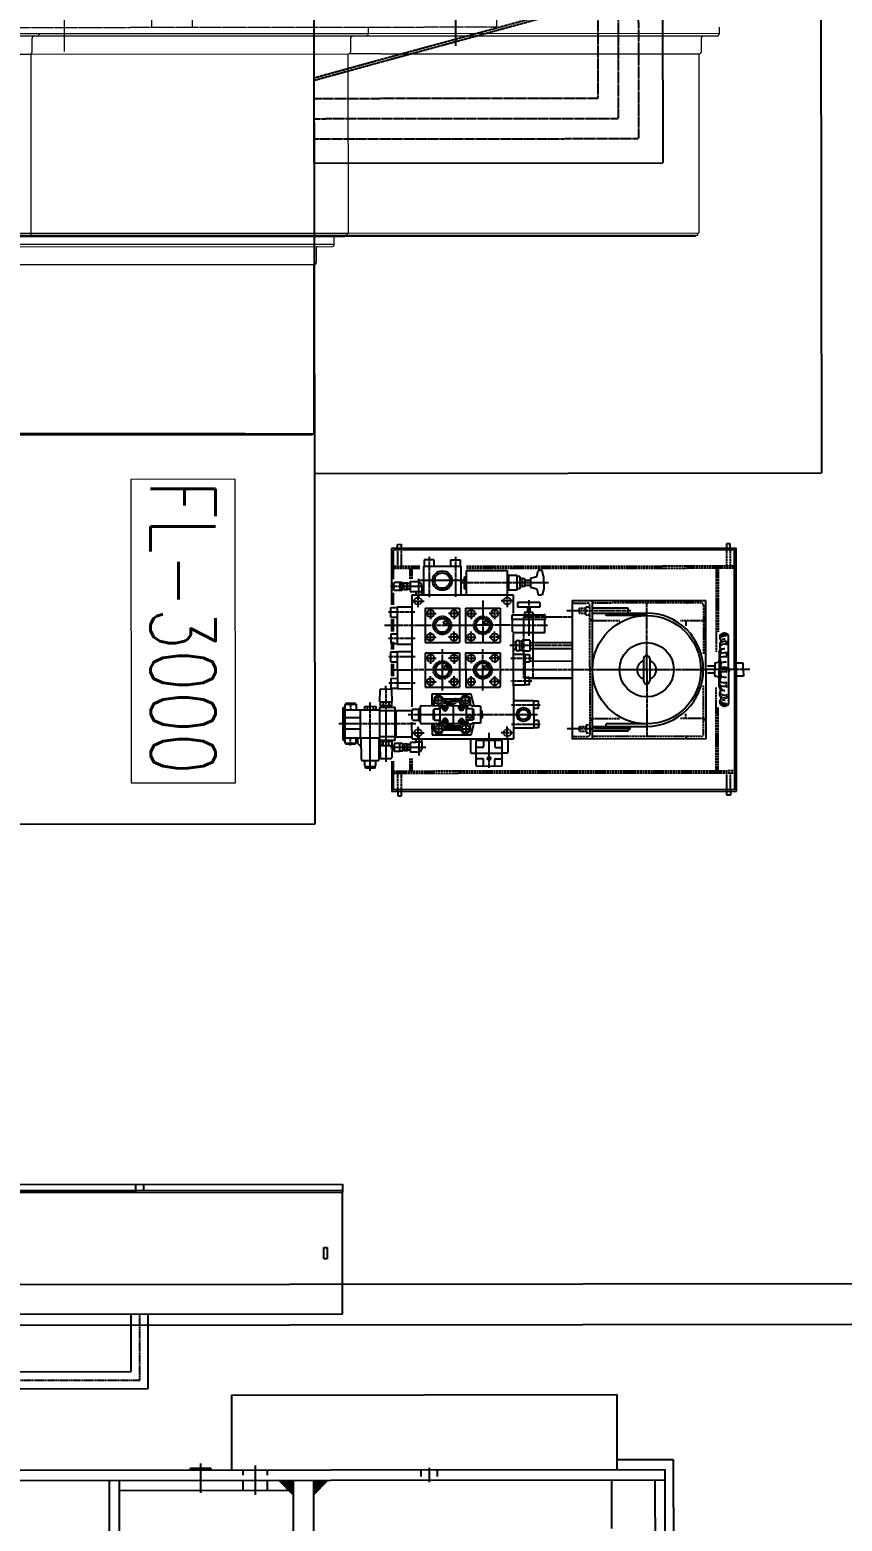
# Model space of a CAD drawing. Header units: feet. Extents: x -99009 to 3252343, y -11094690 to 9035152.
# Drawn here: x 2520961 to 2522964, y -1983179 to -1979500 of the extents above; entities that cross this region are included whole.
import ezdxf

# ---------------------------------------------------------------- set-up
doc = ezdxf.new("R2010")
doc.units = ezdxf.units.FT
for name, pattern in [('CENTER', [2, 1.25, -0.25, 0.25, -0.25]), ('EXLTYPE1', [2.2, 1.2, -1]), ('EXLTYPE3', [13.2, 10, -1, 1.2, -1]), ('HIDDEN', [0.375, 0.25, -0.125]), ('PHANTOM', [2.5, 1.25, -0.25, 0.25, -0.25, 0.25, -0.25])]:
    doc.linetypes.add(name, pattern=pattern)
for name, color, linetype in [('1', 1, 'Continuous'), ('K-LINE', 7, 'Continuous'), ('LAYER7', 7, 'Continuous'), ('WORKLAYER', 7, 'Continuous'), ('栗本図面枠', 7, 'Continuous'), ('ＡＣＣバルブユニット組立図', 7, 'Continuous')]:
    doc.layers.add(name, color=color, linetype=linetype)
doc.layers.add('中心線(黄)', color=2, linetype='CENTER', lineweight=15)
doc.layers.add('想像線(赤)', color=1, linetype='PHANTOM', lineweight=13)
doc.styles.add('K-DIM-4', font='simplex.shx', dxfattribs={"width": 0.75, "bigfont": 'extfont.shx'})

# ---------------------------------------------------------------- blocks, each defined once
blk = doc.blocks.new('A$C1CCE227E')
at = {"layer": 'K-LINE', "color": 1, "linetype": 'PHANTOM', "lineweight": 13}
for p, q in [((-873.5, 1766.6), (-873.5, 1466.4)), ((876.5, 1733.6), (876.5, 1487.6)), ((-648.5, 1700), (-1098.5, 1700)), ((-1098.5, 1700), (-1098.5, 850)), ((-1048.5, 1700), (-1048.5, 850)), ((-953.5, 1700), (-953.5, 1600)), ((-793.5, 1700), (-793.5, 1600)), ((-698.5, 1700), (-698.5, 850)), ((-648.5, 1700), (-648.5, -1300)), ((651.5, 1700), (651.5, -1300)), ((651.5, 1700), (1101.5, 1700)), ((701.5, 1700), (701.5, 850)), ((796.5, 1700), (796.5, 1600)), ((956.5, 1700), (956.5, 1600)), ((1051.5, 1700), (1051.5, 850)), ((1101.5, 1700), (1101.5, 375)), ((-991.9, 1600), (-752.2, 1600)), ((767, 1600), (990.1, 1600)), ((-1098.5, 950), (-1048.5, 950)), ((651.5, 950), (701.5, 950)), ((1051.5, 950), (1101.5, 950)), ((-648.5, 850), (-1098.5, 850)), ((-648.5, 850), (-1098.5, 850)), ((-1098.5, 850), (-1098.5, -1300)), ((-648.5, 850), (-648.5, -1300)), ((651.5, 850), (1101.5, 850)), ((651.5, 850), (1101.5, 850)), ((651.5, 850), (651.5, -1300)), ((1101.5, 850), (1101.5, -1300)), ((-883.5, 817.9), (-883.5, 461.1)), ((886.5, 817.4), (886.5, 466.4)), ((-711.5, 635), (-1064.6, 635)), ((703.5, 635), (1070.2, 635)), ((551.5, 570), (-548.5, 570)), ((-648.5, 400), (-1098.5, 400)), ((1101.5, 400), (651.5, 400)), ((-648.5, -400), (-1098.5, -400)), ((1101.5, -400), (651.5, -400)), ((886.5, -809.6), (886.5, -431.9)), ((-883.5, -815), (-883.5, -442.1)), ((551.8, -570), (-548.5, -570)), ((-711.5, -635), (-1064.6, -635)), ((703.5, -635), (1073.4, -635)), ((-648.5, -850), (-1098.5, -850)), ((-648.5, -850), (-1098.5, -850)), ((-1048.5, -850), (-1048.5, -1300)), ((-698.5, -850), (-698.5, -1300)), ((651.5, -850), (1101.5, -850)), ((701.5, -850), (701.5, -1300)), ((1051.5, -850), (1051.5, -1300)), ((-698.5, -950), (-648.5, -950)), ((651.5, -950), (701.5, -950)), ((1051.5, -950), (1101.5, -950)), ((-873.5, -1088.6), (-873.5, -1346.6)), ((876.5, -1095.6), (876.5, -1359.5)), ((-752.2, -1200), (-991.9, -1200)), ((-953.5, -1200), (-953.5, -1300)), ((-793.5, -1200), (-793.5, -1300)), ((767, -1200), (990.1, -1200)), ((796.5, -1200), (796.5, -1300)), ((956.5, -1200), (956.5, -1300)), ((651.5, -1300), (1101.5, -1300))]:
    blk.add_line(p, q, dxfattribs=at)
at = {"layer": 'K-LINE', "color": 2, "linetype": 'CENTER', "lineweight": 15}
blk.add_line((-1293.5, 0), (1293.5, 0), dxfattribs=at)
at = {"layer": 'K-LINE', "color": 1, "linetype": 'PHANTOM', "lineweight": 13}
for centre, radius in [((-873.5, 1600), 35), ((876.5, 1600), 35), ((-883.5, 635), 140), ((886.5, 635), 140), ((-883.5, -635), 140), ((886.5, -635), 140), ((-873.5, -1200), 35), ((876.5, -1200), 35)]:
    blk.add_circle(centre, radius, dxfattribs=at)
for centre, radius, start, end in [((-873.5, 1600), 80, 180, 0), ((876.5, 1600), 80, 180, 0), ((-548.5, 670), 100, 180, 221.4095), ((551.5, 670), 100, 318.5913, 0), ((-548.5, 670), 100, 221.4095, 270), ((551.5, 670), 100, 270, 318.5913), ((-548.5, -670), 100, 90, 132.9739), ((551.5, -670), 100, 47.0257, 90), ((-548.5, -670), 100, 132.9739, 180), ((551.5, -670), 100, 0, 47.0257), ((-873.5, -1200), 80, 0, 180), ((876.5, -1200), 80, 0, 180)]:
    blk.add_arc(centre, radius, start, end, dxfattribs=at)
at = {"layer": 'WORKLAYER', "color": 1, "linetype": 'Continuous', "lineweight": 13}
for p, q in [((-698.5, 950), (-648.5, 950)), ((651.5, -850), (1101.5, -850)), ((-1098.5, -950), (-1048.5, -950)), ((-1098.5, -1300), (-648.5, -1300))]:
    blk.add_line(p, q, dxfattribs=at)
at = {"layer": '中心線(黄)', "color": 2, "linetype": 'CENTER', "lineweight": 15}
blk.add_line((1.5, -1463.3), (1.5, 1774), dxfattribs=at)
at = {"layer": '想像線(赤)'}
for p, q in [((-498.5, 240), (-488.5, 250)), ((-498.5, 240), (-498.5, -240)), ((-488.5, 250), (491.5, 250)), ((501.5, 240), (491.5, 250)), ((501.5, -240), (501.5, 240)), ((-498.5, -240), (-488.5, -250)), ((-488.5, -250), (491.5, -250)), ((501.5, -240), (491.5, -250))]:
    blk.add_line(p, q, dxfattribs=at)
blk = doc.blocks.new('G$C079D2E91')
at = {"layer": 'K-LINE', "color": 2, "linetype": 'CENTER', "lineweight": 15}
blk.add_blockref('A$C1CCE227E', (-1.5, 0), dxfattribs=at)
blk = doc.blocks.new('G$C32F60F67')
at = {"layer": 'WORKLAYER', "color": 3, "linetype": 'Continuous'}
for p, q in [((315, 2110), (1435, 2110)), ((1435, 1250), (1435, 2110)), ((315, 1250), (1435, 1250))]:
    blk.add_line(p, q, dxfattribs=at)
at = {"layer": 'WORKLAYER', "color": 6, "linetype": 'PHANTOM', "ltscale": 0.5}
for p, q in [((1009.4, 2050), (1375, 2050)), ((1375, 1250), (1375, 2050)), ((425, 2000), (1325, 2000)), ((1325, 1250), (1325, 2000)), ((475, 1950), (1275, 1950)), ((1275, 1250), (1275, 1950)), ((425, 1250), (1325, 1250))]:
    blk.add_line(p, q, dxfattribs=at)
at = {"layer": 'WORKLAYER', "color": 2, "linetype": 'HIDDEN'}
for p, q in [((1079.6, 1806), (1231.2, 1250)), ((1075, 1800), (1225, 1250))]:
    blk.add_line(p, q, dxfattribs=at)
at = {"layer": 'WORKLAYER', "color": 2, "linetype": 'CENTER'}
blk.add_line((1145.4, 1600), (587.2, 1600), dxfattribs=at)
blk = doc.blocks.new('A$C1E7A2E47')
at = {"layer": 'ＡＣＣバルブユニット組立図', "color": 2, "linetype": 'Continuous'}
for p, q in [((1324.4, -6699.9), (1324.4, -6689.9)), ((1324.4, -6689.9), (1333.4, -6689.9)), ((1333.4, -6689.9), (1333.4, -6699.9)), ((2135.4, -6689.9), (2135.4, -6699.9)), ((2144.4, -6689.9), (2135.4, -6689.9)), ((2144.4, -6699.9), (2144.4, -6689.9)), ((1309.4, -6699.9), (1309.4, -7299.9)), ((2159.4, -6699.9), (1309.4, -6699.9)), ((1313.9, -6704.4), (1313.9, -7295.4)), ((1313.9, -6704.4), (2154.9, -6704.4)), ((2154.9, -6704.4), (2154.9, -6775.4)), ((2159.4, -6775.4), (2159.4, -6699.9)), ((1887.4, -6764.9), (1887.4, -6824.9)), ((1949.4, -6762.9), (1889.4, -6762.9)), ((1905.4, -6762.9), (1905.4, -6778.9)), ((1933.4, -6762.9), (1933.4, -6778.9)), ((1951.4, -6764.9), (1951.4, -6824.9)), ((2200.4, -6761.9), (2198.9, -6765.4)), ((2198.9, -6765.4), (2198.9, -6776.9)), ((2200.4, -6757.9), (2200.4, -6761.9)), ((2200.4, -6757.9), (2224.4, -6757.9)), ((2224.4, -6761.9), (2200.4, -6761.9)), ((2224.4, -6757.9), (2224.4, -6761.9)), ((2224.4, -6761.9), (2225.9, -6765.4)), ((2225.9, -6765.4), (2225.9, -6776.9)), ((1873.4, -6829.9), (1873.4, -6796.9)), ((1875.4, -6794.9), (1887.4, -6794.9)), ((1903.4, -6780.9), (1887.4, -6780.9)), ((1935.4, -6780.9), (1951.4, -6780.9)), ((1963.4, -6794.9), (1952.4, -6794.9)), ((1965.4, -6829.9), (1965.4, -6796.9)), ((2096.4, -6796.9), (2113.4, -6796.9)), ((2113.4, -6796.9), (2113.4, -6820.9)), ((2113.4, -6801.9), (2120.4, -6801.9)), ((2120.4, -6816.9), (2120.4, -6800.9)), ((2120.4, -6800.9), (2122.4, -6800.9)), ((2122.4, -6800.4), (2122.4, -6817.4)), ((2122.4, -6800.4), (2129.1, -6800.4)), ((2129.1, -6817.4), (2129.1, -6800.4)), ((2129.1, -6801.9), (2131.4, -6801.9)), ((2131.4, -6800.9), (2133.2, -6800.9)), ((2131.4, -6800.9), (2131.4, -6816.9)), ((2133.2, -6818.4), (2133.2, -6799.4)), ((2133.2, -6799.4), (2139.2, -6799.4)), ((2139.2, -6798.9), (2139.2, -6818.9)), ((2139.2, -6798.9), (2152.4, -6798.9)), ((2153.4, -6799.9), (2152.4, -6798.9)), ((2153.4, -6817.9), (2153.4, -6799.9)), ((2158.4, -6813.4), (2159.2, -6783.6)), ((2185.7, -6781.6), (2161.2, -6781.6)), ((2188.4, -6813.4), (2187.7, -6783.6)), ((2190.4, -6778.9), (2190.4, -6832.9)), ((2232.4, -6776.9), (2192.4, -6776.9)), ((2234.4, -6778.9), (2234.4, -6832.9)), ((1384.4, -6829.2), (1714.4, -6829.2)), ((1384.4, -6829.2), (1384.4, -7170.6)), ((1664.4, -6829.2), (1664.4, -7170.6)), ((1714.4, -7170.6), (1714.4, -6829.2)), ((2109.4, -6829.9), (1859.4, -6829.9)), ((1859.4, -7089), (1859.4, -6829.9)), ((1903.4, -6808.9), (1887.4, -6808.9)), ((1949.4, -6826.9), (1889.4, -6826.9)), ((1905.4, -6826.9), (1905.4, -6810.9)), ((1933.4, -6826.9), (1933.4, -6810.9)), ((1935.4, -6808.9), (1951.4, -6808.9)), ((1963.8, -6839.9), (1956.1, -6868.9)), ((2060.1, -6839.9), (1963.8, -6839.9)), ((2060.1, -6867.4), (2060.1, -6839.9)), ((2084.4, -6808.9), (2084.4, -6821.9)), ((2084.4, -6821.9), (2100.4, -6821.9)), ((2085.4, -6821.9), (2085.4, -6829.9)), ((2099.4, -6821.9), (2099.4, -6829.9)), ((2100.4, -6820.9), (2113.4, -6820.9)), ((2100.4, -6821.9), (2100.4, -6820.9)), ((2109.4, -6829.9), (2109.4, -6871.6)), ((2149.4, -6834.9), (2109.4, -6834.9)), ((2113.4, -6815.9), (2120.4, -6815.9)), ((2120.4, -6816.9), (2122.4, -6816.9)), ((2122.4, -6817.4), (2129.1, -6817.4)), ((2129.1, -6815.9), (2131.4, -6815.9)), ((2131.4, -6816.9), (2133.2, -6816.9)), ((2133.2, -6818.4), (2139.2, -6818.4)), ((2139.2, -6818.9), (2152.4, -6818.9)), ((2149.4, -6899.9), (2149.4, -6834.9)), ((2150.8, -6836.9), (2149.4, -6836.9)), ((2150.8, -6826.6), (2150.8, -6908.1)), ((2189.4, -6826.6), (2150.8, -6826.6)), ((2150.8, -6835.4), (2189.4, -6835.4)), ((2152.4, -6818.9), (2153.4, -6817.9)), ((2188.4, -6813.4), (2158.4, -6813.4)), ((2159.4, -6823.5), (2159.4, -6813.4)), ((2159.4, -6823.5), (2187.4, -6823.5)), ((2161.6, -6826.6), (2161.6, -6823.5)), ((2166.4, -6813.4), (2166.4, -6823.5)), ((2180.4, -6813.4), (2180.4, -6823.5)), ((2185.2, -6826.6), (2185.2, -6823.5)), ((2187.4, -6823.5), (2187.4, -6813.4)), ((2189.4, -6908.1), (2189.4, -6826.6)), ((2274.9, -6832.9), (2189.4, -6832.9)), ((2234.4, -6810.2), (2244.2, -6819.9)), ((2236.4, -6832.9), (2236.4, -6901.9)), ((2244.2, -6832.9), (2244.2, -6819.9)), ((2274.9, -6819.4), (2246.9, -6819.4)), ((2246.9, -6819.4), (2246.9, -6832.9)), ((2248.9, -6817.4), (2248.9, -6819.4)), ((2248.9, -6817.4), (2272.9, -6817.4)), ((2272.9, -6817.4), (2272.9, -6819.4)), ((2274.9, -6915.4), (2274.9, -6819.4)), ((2279.4, -6827.4), (2274.9, -6827.4)), ((2279.4, -6827.4), (2279.4, -6907.4)), ((1664.4, -6860.2), (1530.7, -6860.2)), ((1530.7, -6866.2), (1630.7, -6866.2)), ((1576.2, -6848.2), (1664.4, -6848.2)), ((1576.2, -6860.2), (1576.2, -6848.2)), ((1630.7, -6860.2), (1630.7, -6866.2)), ((1797.4, -6874.9), (1797.4, -6856.9)), ((1797.4, -6856.9), (1809.4, -6856.9)), ((1797.4, -6874.9), (1809.4, -6874.9)), ((1809.4, -6923.9), (1809.4, -6855.9)), ((1809.4, -6855.9), (1859.4, -6855.9)), ((1940.8, -6910.9), (1940.8, -6868.9)), ((1940.8, -6868.9), (1959.9, -6868.9)), ((1957.3, -6877.9), (1957.3, -6901.9)), ((1957.3, -6877.9), (1959.3, -6877.9)), ((1959.3, -6875.9), (1974.8, -6875.9)), ((1959.3, -6875.9), (1959.3, -6903.9)), ((1965.1, -6865.9), (1959.9, -6868.9)), ((1965.1, -6854.9), (1965.1, -6865.9)), ((1968.4, -6865.9), (1965.1, -6865.9)), ((1972.3, -6874.6), (1972.3, -6867.9)), ((2086.3, -6867.9), (1972.3, -6867.9)), ((1974.8, -6873.6), (1974.8, -6906.1)), ((1984.3, -6866.9), (2010.1, -6866.9)), ((2032.2, -6851.9), (1988.7, -6851.9)), ((1995, -6851.9), (1989.2, -6861.9)), ((2013.5, -6861.9), (1989.2, -6861.9)), ((2028.8, -6856.9), (1992.1, -6856.9)), ((1993.3, -6873.6), (1993.3, -6867.9)), ((2031.7, -6861.9), (2020.7, -6861.9)), ((2021.8, -6874.4), (2021.8, -6867.9)), ((2031.7, -6861.9), (2025.9, -6851.9)), ((2040.3, -6874.4), (2040.3, -6905.4)), ((2054.3, -6875.9), (2040.3, -6875.9)), ((2041.3, -6873.4), (2041.3, -6867.9)), ((2054.3, -6875.9), (2054.3, -6903.9)), ((2056.3, -6877.9), (2054.3, -6877.9)), ((2055.8, -6867.4), (2055.8, -6854.9)), ((2056.3, -6877.9), (2056.3, -6901.9)), ((2089.3, -6908.9), (2089.3, -6870.9)), ((2092.3, -6874.9), (2089.3, -6874.9)), ((2092.3, -6874.9), (2092.3, -6904.9)), ((2106.3, -6876.4), (2092.3, -6876.4)), ((2236.4, -6853.9), (2274.9, -6853.9)), ((1349.5, -6914.7), (1342.5, -6911)), ((1797.4, -6904.9), (1809.4, -6904.9)), ((1797.4, -6904.9), (1797.4, -6922.9)), ((1936.8, -6898.3), (1936.8, -6881.4)), ((1937.8, -6880.4), (1940.8, -6880.4)), ((1937.8, -6899.3), (1937.8, -6880.4)), ((1937.8, -6899.3), (1940.8, -6899.3)), ((1940.8, -6910.9), (1959.9, -6910.9)), ((1956.1, -6910.9), (1963.8, -6939.9)), ((1957.3, -6901.9), (1959.3, -6901.9)), ((1959.3, -6903.9), (1974.8, -6903.9)), ((1959.9, -6910.9), (1965.1, -6913.9)), ((1965.1, -6913.9), (1968.4, -6913.9)), ((1965.1, -6913.9), (1965.1, -6924.9)), ((1972.3, -6905.3), (1972.3, -6911.9)), ((2086.3, -6911.9), (1972.3, -6911.9)), ((1992.3, -6920.9), (1989.9, -6911.9)), ((1993.3, -6906.1), (1993.3, -6911.9)), ((2021.8, -6905.4), (2021.8, -6911.9)), ((2054.3, -6903.9), (2040.3, -6903.9)), ((2041.3, -6906.4), (2041.3, -6911.9)), ((2056.3, -6901.9), (2054.3, -6901.9)), ((2055.8, -6924.9), (2055.8, -6912.4)), ((2060.1, -6939.9), (2060.1, -6912.4)), ((2092.3, -6904.9), (2089.3, -6904.9)), ((2106.3, -6903.4), (2092.3, -6903.4)), ((2109.3, -6879.4), (2109.3, -6900.4)), ((2149.4, -6899.9), (2109.4, -6899.9)), ((2109.4, -7184.9), (2109.4, -6908.7)), ((2150.8, -6897.9), (2149.4, -6897.9)), ((2150.8, -6899.4), (2189.4, -6899.4)), ((2189.4, -6908.1), (2150.8, -6908.1)), ((2159.4, -6911.3), (2187.4, -6911.3)), ((2159.4, -6911.3), (2159.4, -6921.4)), ((2161.6, -6908.1), (2161.6, -6911.3)), ((2166.4, -6921.4), (2166.4, -6911.3)), ((2180.4, -6921.4), (2180.4, -6911.3)), ((2185.2, -6908.1), (2185.2, -6911.3)), ((2187.4, -6911.3), (2187.4, -6921.4)), ((2274.9, -6901.9), (2189.4, -6901.9)), ((2198.4, -6910.4), (2198.4, -6901.9)), ((2226.4, -6910.4), (2198.4, -6910.4)), ((2205.2, -6910.4), (2205.2, -6901.9)), ((2219.6, -6910.4), (2219.6, -6901.9)), ((2226.4, -6910.4), (2226.4, -6901.9)), ((2236.4, -6882.4), (2274.9, -6882.4)), ((2246.9, -6915.4), (2246.9, -6901.9)), ((2274.9, -6915.4), (2246.9, -6915.4)), ((2248.9, -6917.4), (2248.9, -6915.4)), ((2272.9, -6917.4), (2272.9, -6915.4)), ((2279.4, -6907.4), (2274.9, -6907.4)), ((1328.7, -6999.9), (1328.7, -6916.9)), ((1333.8, -6934.4), (1333.8, -6930.8)), ((1351.7, -6957.4), (1347.9, -6947.2)), ((1350.6, -6920.1), (1350.6, -6923)), ((1350.6, -6935.7), (1350.6, -6942.6)), ((1797.4, -6922.9), (1809.4, -6922.9)), ((1809.4, -6923.9), (1859.4, -6923.9)), ((1963.8, -6939.9), (2060.1, -6939.9)), ((1988.7, -6927.9), (2032.2, -6927.9)), ((1991.5, -6917.9), (1989.2, -6917.9)), ((1989.2, -6917.9), (1995, -6927.9)), ((1993.8, -6922.9), (1992.1, -6922.9)), ((1992.3, -6920.9), (2014.3, -6920.9)), ((1993.8, -6924.9), (1993.8, -6920.9)), ((2012.7, -6924.9), (1993.8, -6924.9)), ((2011.7, -6925.9), (1994.8, -6925.9)), ((2012.7, -6924.9), (2012.7, -6920.9)), ((2028.8, -6922.9), (2012.7, -6922.9)), ((2014.3, -6920.9), (2015, -6918.1)), ((2017.1, -6918.9), (2014.8, -6918.9)), ((2031.7, -6917.9), (2020.7, -6917.9)), ((2025.9, -6927.9), (2031.7, -6917.9)), ((2188.4, -6921.4), (2158.4, -6921.4)), ((2158.4, -6921.4), (2159.2, -6951.2)), ((2188.4, -6921.4), (2187.7, -6951.2)), ((2248.9, -6917.4), (2272.9, -6917.4)), ((1292.4, -6983.9), (1309.4, -6983.9)), ((1292.4, -6999.9), (1292.4, -6983.9)), ((1333.8, -6959.7), (1333.8, -6966.1)), ((1350.6, -6962.9), (1350.6, -6971.6)), ((1351.7, -6957.4), (1351.7, -6999.9)), ((1355.4, -6981.9), (1361.3, -6983.5)), ((1362.7, -6985.4), (1362.7, -6999.9)), ((1523.2, -7027.4), (1523.2, -6972.4)), ((1538.2, -7027.4), (1538.2, -6972.4)), ((1716, -6978.9), (1816.8, -6978.9)), ((1819.4, -6962.9), (1831.4, -6962.9)), ((1819.4, -6962.9), (1819.4, -6980.9)), ((1819.4, -6980.9), (1831.4, -6980.9)), ((1831.4, -6961.9), (1859.4, -6961.9)), ((1831.4, -7037.9), (1831.4, -6961.9)), ((1976.9, -6957.4), (1891.9, -6957.4)), ((1891.9, -7042.4), (1891.9, -6957.4)), ((1976.9, -7042.4), (1976.9, -6957.4)), ((2076.9, -6957.4), (1991.9, -6957.4)), ((1991.9, -7042.4), (1991.9, -6957.4)), ((2076.9, -7042.4), (2076.9, -6957.4)), ((2145.4, -6953.9), (2109.4, -6953.9)), ((2145.4, -7045.9), (2145.4, -6953.9)), ((2161.4, -6955.4), (2145.4, -6955.4)), ((2161.4, -6979.4), (2145.4, -6979.4)), ((2154.9, -6985.1), (2154.9, -7014.8)), ((2159.4, -7014.8), (2159.4, -6985.1)), ((2185.7, -6953.1), (2161.2, -6953.1)), ((2161.4, -6979.4), (2161.4, -6955.4)), ((1292.4, -6999.9), (1292.4, -7015.9)), ((1292.4, -7015.9), (1309.4, -7015.9)), ((1327.7, -6995.9), (1328.7, -6994.9)), ((1327.7, -6999.9), (1327.7, -6995.9)), ((1327.7, -6996.2), (1328.7, -6996.2)), ((1327.7, -6999.9), (1327.7, -7003.9)), ((1327.7, -7003.5), (1328.7, -7003.5)), ((1327.7, -7003.9), (1328.7, -7004.9)), ((1328.7, -6999.9), (1328.7, -7082.9)), ((1333.8, -6996.8), (1333.8, -7003.2)), ((1335.8, -6994.8), (1348.6, -6994.8)), ((1335.8, -7004.9), (1348.6, -7004.9)), ((1351.7, -6989.7), (1347.5, -6989.9)), ((1351.7, -7010), (1347.5, -7009.8)), ((1351.7, -6993.9), (1349.2, -6994)), ((1351.7, -7005.9), (1349.2, -7005.7)), ((1350.6, -6996.8), (1350.6, -6999.9)), ((1350.6, -7002.9), (1350.6, -6999.9)), ((1351.7, -7042.4), (1351.7, -6999.9)), ((1355.4, -7017.8), (1361.3, -7016.3)), ((1362.7, -6990.9), (1381, -6990.9)), ((1362.7, -7014.3), (1362.7, -6999.9)), ((1362.7, -7008.9), (1381, -7008.9)), ((1716, -7020.9), (1816.8, -7020.9)), ((1819.4, -7036.9), (1819.4, -7018.9)), ((1819.4, -7018.9), (1831.4, -7018.9)), ((2161.4, -7020.4), (2145.4, -7020.4)), ((2161.4, -7020.4), (2161.4, -7044.4)), ((1333.8, -7040.1), (1333.8, -7033.6)), ((1351.7, -7042.4), (1347.9, -7052.5)), ((1350.6, -7036.8), (1350.6, -7028.1)), ((1350.6, -7064.1), (1350.6, -7057.1)), ((1818.4, -7052.4), (1716, -7052.4)), ((1818.4, -7046.4), (1837.4, -7046.4)), ((1818.4, -7073.4), (1818.4, -7046.4)), ((1819.4, -7036.9), (1831.4, -7036.9)), ((1831.4, -7037.9), (1859.4, -7037.9)), ((1837.4, -7046.4), (1837.4, -7073.4)), ((1844.4, -7048.9), (1837.4, -7048.9)), ((1852.4, -7047.9), (1844.4, -7047.9)), ((1844.4, -7071.9), (1844.4, -7047.9)), ((1852.4, -7047.9), (1852.4, -7071.9)), ((1859.4, -7051.4), (1852.4, -7051.4)), ((1976.9, -7042.4), (1891.9, -7042.4)), ((2076.9, -7042.4), (1991.9, -7042.4)), ((2145.4, -7045.9), (2109.4, -7045.9)), ((2161.4, -7044.4), (2145.4, -7044.4)), ((2154.9, -7050.5), (2154.9, -7069.1)), ((2159.4, -7069.1), (2159.4, -7050.5)), ((1333.8, -7064.5), (1333.8, -7069.2)), ((1349.5, -7085), (1342.5, -7088.8)), ((1350.6, -7079.6), (1350.6, -7076.7)), ((1818.4, -7067.4), (1716, -7067.4)), ((1781.4, -7094.4), (1781.4, -7123.9)), ((1859.4, -7092.4), (1783.4, -7092.4)), ((1818.4, -7073.4), (1837.4, -7073.4)), ((1844.4, -7070.9), (1837.4, -7070.9)), ((1844.4, -7071.9), (1852.4, -7071.9)), ((1859.4, -7068.4), (1852.4, -7068.4)), ((1861.4, -7094.4), (1861.4, -7123.9)), ((1976.9, -7067.4), (1891.9, -7067.4)), ((1891.9, -7152.4), (1891.9, -7067.4)), ((1976.9, -7152.4), (1976.9, -7067.4)), ((2076.9, -7067.4), (1991.9, -7067.4)), ((1991.9, -7152.4), (1991.9, -7067.4)), ((2076.9, -7152.4), (2076.9, -7067.4)), ((2145.4, -7063.9), (2109.4, -7063.9)), ((2145.4, -7155.9), (2145.4, -7063.9)), ((2161.4, -7065.4), (2145.4, -7065.4)), ((2161.4, -7089.4), (2145.4, -7089.4)), ((2154.9, -7094.8), (2154.9, -7125)), ((2159.4, -7125), (2159.4, -7094.8)), ((2161.4, -7089.4), (2161.4, -7065.4)), ((1530.7, -7133.6), (1630.7, -7133.6)), ((1630.7, -7133.6), (1630.7, -7139.6)), ((1780.9, -7133.9), (1780.9, -7123.9)), ((1780.9, -7123.9), (1861.9, -7123.9)), ((1859.9, -7135.9), (1782.9, -7135.9)), ((1811.4, -7141.2), (1811.4, -7135.6)), ((1831.4, -7141.2), (1831.4, -7135.6)), ((1861.9, -7123.9), (1861.9, -7133.9)), ((2161.4, -7130.4), (2145.4, -7130.4)), ((2161.4, -7130.4), (2161.4, -7154.4)), ((1714.4, -7170.6), (1384.4, -7170.6)), ((1664.4, -7139.6), (1530.7, -7139.6)), ((1576.2, -7139.6), (1576.2, -7151.6)), ((1576.2, -7151.6), (1664.4, -7151.6)), ((1793.9, -7154.9), (1848.9, -7154.9)), ((1793.9, -7165.9), (1793.9, -7154.9)), ((1793.9, -7165.9), (1848.9, -7165.9)), ((1811.4, -7141.2), (1831.4, -7141.2)), ((1818.4, -7154.9), (1818.4, -7141.2)), ((1824.4, -7154.9), (1824.4, -7141.2)), ((1848.9, -7165.9), (1848.9, -7154.9)), ((1859.4, -7184.9), (1859.4, -7139.4)), ((1976.9, -7152.4), (1891.9, -7152.4)), ((2076.9, -7152.4), (1991.9, -7152.4)), ((2145.4, -7155.9), (2109.4, -7155.9)), ((2161.4, -7154.4), (2145.4, -7154.4)), ((2154.9, -7160.7), (2154.9, -7190.2)), ((2159.4, -7299.9), (2159.4, -7160.7)), ((1784.4, -7199.9), (1787.8, -7184.9)), ((1784.4, -7229.9), (1784.4, -7199.9)), ((1797.9, -7184.9), (1787.8, -7184.9)), ((1801.3, -7199.9), (1797.9, -7184.9)), ((1816.5, -7203.9), (1801.3, -7199.9)), ((1816.5, -7225.9), (1816.5, -7203.9)), ((1830.7, -7208.9), (1816.5, -7208.9)), ((1830.7, -7205.4), (1836.4, -7205.4)), ((1830.7, -7224.4), (1830.7, -7205.4)), ((1836.4, -7204.9), (1836.4, -7224.9)), ((1836.4, -7204.9), (1843, -7204.9)), ((1843, -7229.9), (1843, -7199.9)), ((1843, -7199.9), (1849.5, -7199.9)), ((1849.5, -7196.9), (1871.4, -7196.9)), ((1849.5, -7196.9), (1849.5, -7232.9)), ((2109.4, -7184.9), (1859.4, -7184.9)), ((1871.4, -7232.9), (1871.4, -7196.9)), ((1871.4, -7197.9), (1874.4, -7197.9)), ((1874.4, -7244.9), (1874.4, -7184.9)), ((1974.4, -7184.9), (1974.4, -7244.9)), ((1979.4, -7199.9), (1974.4, -7199.9)), ((1979.4, -7199.9), (1979.4, -7229.9)), ((1988.4, -7255.9), (1988.4, -7184.9)), ((2080.4, -7255.9), (2080.4, -7184.9)), ((2084.4, -7205.9), (2084.4, -7192.9)), ((2084.4, -7192.9), (2100.4, -7192.9)), ((2085.4, -7192.9), (2085.4, -7184.9)), ((2099.4, -7192.9), (2099.4, -7184.9)), ((2100.4, -7192.9), (2100.4, -7193.9)), ((2113.4, -7193.9), (2100.4, -7193.9)), ((2113.4, -7217.9), (2113.4, -7193.9)), ((2113.4, -7198.9), (2120.4, -7198.9)), ((2120.4, -7197.9), (2120.4, -7213.9)), ((2120.4, -7197.9), (2122.4, -7197.9)), ((2122.4, -7214.4), (2122.4, -7197.4)), ((2122.4, -7197.4), (2129.1, -7197.4)), ((2129.1, -7197.4), (2129.1, -7214.4)), ((2129.1, -7198.9), (2131.4, -7198.9)), ((2131.4, -7197.9), (2133.2, -7197.9)), ((2131.4, -7213.9), (2131.4, -7197.9)), ((2133.2, -7196.4), (2133.2, -7215.4)), ((2133.2, -7196.4), (2139.2, -7196.4)), ((2139.2, -7215.9), (2139.2, -7195.9)), ((2139.2, -7195.9), (2152.4, -7195.9)), ((2152.4, -7195.9), (2153.4, -7196.9)), ((2153.4, -7196.9), (2153.4, -7214.9)), ((1784.4, -7229.9), (1787.8, -7244.9)), ((1787.8, -7244.9), (1797.9, -7244.9)), ((1801.3, -7229.9), (1797.9, -7244.9)), ((1816.5, -7225.9), (1801.3, -7229.9)), ((1830.7, -7220.9), (1816.5, -7220.9)), ((1830.7, -7224.4), (1836.4, -7224.4)), ((1836.4, -7224.9), (1843, -7224.9)), ((1843, -7229.9), (1849.5, -7229.9)), ((1849.5, -7232.9), (1871.4, -7232.9)), ((1871.4, -7231.9), (1874.4, -7231.9)), ((1974.4, -7244.9), (1874.4, -7244.9)), ((1979.4, -7229.9), (1974.4, -7229.9)), ((2113.4, -7217.9), (2096.4, -7217.9)), ((2113.4, -7212.9), (2120.4, -7212.9)), ((2120.4, -7213.9), (2122.4, -7213.9)), ((2122.4, -7214.4), (2129.1, -7214.4)), ((2129.1, -7212.9), (2131.4, -7212.9)), ((2131.4, -7213.9), (2133.2, -7213.9)), ((2133.2, -7215.4), (2139.2, -7215.4)), ((2139.2, -7215.9), (2152.4, -7215.9)), ((2153.4, -7214.9), (2152.4, -7215.9)), ((2154.9, -7223.7), (2154.9, -7295.4)), ((2080.4, -7255.9), (1988.4, -7255.9)), ((1989.9, -7271.9), (1989.9, -7255.9)), ((2013.9, -7271.9), (1989.9, -7271.9)), ((2013.9, -7271.9), (2013.9, -7255.9)), ((2054.9, -7271.9), (2054.9, -7255.9)), ((2054.9, -7271.9), (2078.9, -7271.9)), ((2078.9, -7271.9), (2078.9, -7255.9)), ((1309.4, -7299.9), (2159.4, -7299.9)), ((1313.9, -7295.4), (2154.9, -7295.4)), ((1324.4, -7299.9), (1324.4, -7309.9)), ((1324.4, -7309.9), (1333.4, -7309.9)), ((1333.4, -7309.9), (1333.4, -7299.9)), ((2135.4, -7309.9), (2135.4, -7299.9)), ((2144.4, -7309.9), (2135.4, -7309.9)), ((2144.4, -7299.9), (2144.4, -7309.9))]:
    blk.add_line(p, q, dxfattribs=at)
at = {"layer": 'ＡＣＣバルブユニット組立図', "color": 2, "linetype": 'EXLTYPE1'}
for p, q in [((1324.4, -6699.9), (1324.4, -6744.9)), ((1333.4, -6699.9), (1333.4, -6744.9)), ((2135.4, -6699.9), (2135.4, -6744.9)), ((2144.4, -6699.9), (2144.4, -6744.9)), ((1309.4, -6744.9), (2159.4, -6744.9)), ((1309.4, -6749.9), (2159.4, -6749.9)), ((1354.4, -6749.9), (1354.4, -6906.8)), ((1359.4, -6749.9), (1359.4, -6956.7)), ((2109.4, -6749.9), (2109.4, -6782.7)), ((2114.4, -6749.9), (2114.4, -6782.7)), ((1390.4, -6841.2), (1390.4, -6960.7)), ((1396.4, -6835.2), (1664.4, -6835.2)), ((1670.4, -6841.2), (1670.4, -7158.6)), ((1708.4, -6835.2), (1676.4, -6835.2)), ((1680.4, -6844.2), (1670.4, -6844.2)), ((1680.4, -6864.2), (1670.4, -6864.2)), ((1680.4, -6864.2), (1680.4, -6844.2)), ((1696.8, -6848.2), (1680.4, -6848.2)), ((1696.8, -6860.2), (1680.4, -6860.2)), ((1696.8, -6848.2), (1696.8, -6860.2)), ((1384.4, -6879.2), (1447.4, -6879.2)), ((1434.4, -6879.2), (1434.4, -6892.5)), ((1596.9, -6879.2), (1664.4, -6879.2)), ((1359.4, -7249.9), (1359.4, -7043)), ((1390.4, -7158.6), (1390.4, -7039)), ((1354.4, -7249.9), (1354.4, -7092.9)), ((1384.4, -7120.6), (1447.4, -7120.6)), ((1434.4, -7120.6), (1434.4, -7107.2)), ((1596.9, -7120.6), (1664.4, -7120.6)), ((1680.4, -7135.6), (1670.4, -7135.6)), ((1680.4, -7135.6), (1680.4, -7155.6)), ((1396.4, -7164.6), (1664.4, -7164.6)), ((1680.4, -7155.6), (1670.4, -7155.6)), ((1708.4, -7164.6), (1676.4, -7164.6)), ((1696.8, -7139.6), (1680.4, -7139.6)), ((1696.8, -7151.6), (1680.4, -7151.6)), ((1696.8, -7151.6), (1696.8, -7139.6)), ((2109.4, -7249.9), (2109.4, -7224.4)), ((2114.4, -7249.9), (2114.4, -7224.4)), ((1309.4, -7249.9), (1974.7, -7249.9)), ((1309.4, -7254.9), (1974.7, -7254.9)), ((1324.4, -7299.9), (1324.4, -7254.9)), ((1333.4, -7299.9), (1333.4, -7254.9)), ((2089.7, -7249.9), (2159.4, -7249.9)), ((2089.7, -7254.9), (2159.4, -7254.9)), ((2135.4, -7299.9), (2135.4, -7254.9)), ((2144.4, -7299.9), (2144.4, -7254.9))]:
    blk.add_line(p, q, dxfattribs=at)
at = {"layer": 'ＡＣＣバルブユニット組立図', "color": 2, "linetype": 'EXLTYPE3'}
for p, q in [((1919.4, -6758.1), (1919.4, -6844.7)), ((2212.4, -6751.1), (2212.4, -6920.5)), ((1951.4, -6794.9), (1887.4, -6794.9)), ((2092.4, -6837.7), (2092.4, -6788.7)), ((2173.4, -6773.2), (2173.4, -6960.6)), ((1530.7, -7164.7), (1530.7, -6835.7)), ((1874.4, -6829.9), (1874.4, -6859.9)), ((2075.1, -6808.9), (2162.3, -6808.9)), ((2094.4, -6829.9), (2094.4, -6859.9)), ((2260.9, -6814), (2260.9, -6829.7)), ((1569.7, -6854.2), (1728.5, -6854.2)), ((1863.9, -6865.9), (1793.3, -6865.9)), ((1859.4, -6844.9), (1889.4, -6844.9)), ((1989.2, -6854.9), (1965.1, -6854.9)), ((1977.1, -6866.6), (1977.1, -6842.9)), ((1996.1, -6873.6), (1979.2, -6873.6)), ((1987.3, -6867.9), (1987.3, -6879.6)), ((2006.7, -6861.9), (2006.7, -6918.3)), ((2017.1, -6867.9), (2017.1, -6859.6)), ((2036.1, -6874.4), (2019.7, -6874.4)), ((2027.8, -6867.9), (2027.8, -6880.4)), ((2031.7, -6854.9), (2055.8, -6854.9)), ((2043.8, -6866.6), (2043.8, -6842.9)), ((2109.4, -6844.9), (2079.4, -6844.9)), ((2100, -6867.4), (2289.5, -6867.4)), ((1863.9, -6913.9), (1793.3, -6913.9)), ((2119.2, -6889.9), (1799.7, -6889.9)), ((1977.1, -6913.1), (1977.1, -6936.9)), ((1996.1, -6906.1), (1979.4, -6906.1)), ((1987.3, -6900.1), (1987.3, -6911.9)), ((2017.1, -6911.9), (2017.1, -6920.2)), ((2019.7, -6905.4), (2035.6, -6905.4)), ((2027.8, -6899.4), (2027.8, -6911.9)), ((2043.8, -6913.1), (2043.8, -6936.9)), ((2260.9, -6919.5), (2260.9, -6903.8)), ((1934.4, -6949.1), (1934.4, -7051.2)), ((1989.2, -6924.9), (1965.1, -6924.9)), ((2003.3, -6931.5), (2003.3, -6915.9)), ((2031.7, -6924.9), (2055.8, -6924.9)), ((2034.4, -6949.1), (2034.4, -7051.2)), ((1834.4, -6979.9), (1714.4, -6979.9)), ((1810.4, -6979.9), (1810.4, -7129.9)), ((1813.9, -6971.9), (1865.7, -6971.9)), ((1834.4, -7129.9), (1834.4, -6979.9)), ((1891.9, -6970.9), (1918.9, -6970.9)), ((1905.4, -6957.4), (1905.4, -6984.4)), ((1976.9, -6970.9), (1949.9, -6970.9)), ((1963.4, -6957.4), (1963.4, -6984.4)), ((1991.9, -6970.9), (2018.9, -6970.9)), ((2005.4, -6957.4), (2005.4, -6984.4)), ((2076.9, -6970.9), (2049.9, -6970.9)), ((2063.4, -6957.4), (2063.4, -6984.4)), ((2101.7, -6967.4), (2166.7, -6967.4)), ((1276.7, -6999.9), (2152.2, -6999.9)), ((1905.4, -7042.4), (1905.4, -7015.4)), ((1963.4, -7042.4), (1963.4, -7015.4)), ((2005.4, -7042.4), (2005.4, -7015.4)), ((2063.4, -7042.4), (2063.4, -7015.4)), ((1714.4, -7059.9), (1868, -7059.9)), ((1813.9, -7027.9), (1865.7, -7027.9)), ((1891.9, -7028.9), (1918.9, -7028.9)), ((1976.9, -7028.9), (1949.9, -7028.9)), ((1991.9, -7028.9), (2018.9, -7028.9)), ((2076.9, -7028.9), (2049.9, -7028.9)), ((2101.7, -7032.4), (2166.9, -7032.4)), ((1821.4, -7172.2), (1821.4, -7084.2)), ((1891.9, -7080.9), (1918.9, -7080.9)), ((1905.4, -7067.4), (1905.4, -7094.4)), ((1934.4, -7171.1), (1934.4, -7070.3)), ((1976.9, -7080.9), (1949.9, -7080.9)), ((1963.4, -7067.4), (1963.4, -7094.4)), ((1991.9, -7080.9), (2018.9, -7080.9)), ((2005.4, -7067.4), (2005.4, -7094.4)), ((2076.9, -7080.9), (2049.9, -7080.9)), ((2063.4, -7067.4), (2063.4, -7094.4)), ((2101.7, -7077.4), (2166.9, -7077.4)), ((1714.4, -7129.9), (1834.4, -7129.9)), ((1864.6, -7109.9), (1774.1, -7109.9)), ((1866.6, -7109.9), (2177.2, -7109.9)), ((1905.4, -7152.4), (1905.4, -7125.4)), ((1963.4, -7152.4), (1963.4, -7125.4)), ((2005.4, -7152.4), (2005.4, -7125.4)), ((2063.4, -7152.4), (2063.4, -7125.4)), ((1569.7, -7145.6), (1728.5, -7145.6)), ((1859.4, -7169.9), (1889.4, -7169.9)), ((1874.4, -7184.9), (1874.4, -7154.9)), ((1891.9, -7138.9), (1918.9, -7138.9)), ((1976.9, -7138.9), (1949.9, -7138.9)), ((1991.9, -7138.9), (2018.9, -7138.9)), ((2076.9, -7138.9), (2049.9, -7138.9)), ((2109.4, -7169.9), (2079.4, -7169.9)), ((2094.4, -7184.9), (2094.4, -7154.9)), ((2101.7, -7142.4), (2166.9, -7142.4)), ((2001.9, -7278.8), (2001.9, -7179.9)), ((2066.9, -7278.8), (2066.9, -7179.9)), ((2080.1, -7205.9), (2162.3, -7205.9)), ((2092.4, -7177.8), (2092.4, -7224.6)), ((1772.3, -7214.9), (1989, -7214.9)), ((1976.4, -7220.4), (2092.7, -7220.4))]:
    blk.add_line(p, q, dxfattribs=at)
at = {"layer": 'ＡＣＣバルブユニット組立図', "color": 2, "linetype": 'Continuous'}
for centre, radius in [((1919.4, -6781.7), 4), ((1530.7, -6999.9), 133.7), ((1834.4, -6889.9), 17), ((1834.4, -6889.9), 12.5), ((1977.1, -6854.9), 9), ((1987.3, -6873.6), 4.25), ((2027.8, -6874.4), 4.25), ((2043.8, -6854.9), 9), ((1966.9, -6884.6), 4), ((1987.3, -6906.1), 4.25), ((2027.8, -6905.4), 4.25), ((1530.7, -6999.9), 67), ((1977.1, -6924.9), 9), ((2043.8, -6924.9), 9), ((1905.4, -6970.9), 9), ((1934.4, -6999.9), 19), ((1934.4, -6999.9), 17), ((1963.4, -6970.9), 9), ((2005.4, -6970.9), 9), ((2034.4, -6999.9), 19), ((2034.4, -6999.9), 17), ((2063.4, -6970.9), 9), ((1905.4, -7028.9), 9), ((1927.1, -7006.3), 4), ((1963.4, -7028.9), 9), ((2005.4, -7028.9), 9), ((2027.1, -7006.3), 4), ((2063.4, -7028.9), 9), ((1905.4, -7080.9), 9), ((1934.4, -7109.9), 19), ((1934.4, -7109.9), 17), ((1963.4, -7080.9), 9), ((2005.4, -7080.9), 9), ((2034.4, -7109.9), 19), ((2034.4, -7109.9), 17), ((2063.4, -7080.9), 9), ((1905.4, -7138.9), 9), ((1926.8, -7117.4), 4), ((1963.4, -7138.9), 9), ((2005.4, -7138.9), 9), ((2027.1, -7116.3), 4), ((2063.4, -7138.9), 9), ((2034.4, -7220.4), 24), ((2034.4, -7220.4), 19)]:
    blk.add_circle(centre, radius, dxfattribs=at)
at = {"layer": 'ＡＣＣバルブユニット組立図', "color": 2, "linetype": 'EXLTYPE1'}
for centre, radius in [((1874.4, -6844.9), 9), ((2094.4, -6844.9), 9), ((1934.4, -6999.9), 22.5), ((2034.4, -6999.9), 22.5), ((1934.4, -7109.9), 22.5), ((2034.4, -7109.9), 22.5), ((1874.4, -7169.9), 9), ((2094.4, -7169.9), 9)]:
    blk.add_circle(centre, radius, dxfattribs=at)
at = {"layer": 'ＡＣＣバルブユニット組立図', "color": 2, "linetype": 'Continuous'}
for centre, radius, start, end in [((1889.4, -6764.9), 2, 90, 180), ((1949.4, -6764.9), 2, 0, 90), ((1875.4, -6796.9), 2, 90, 180), ((1903.4, -6778.9), 2, 270, 0), ((1935.4, -6778.9), 2, 180, 270), ((1963.4, -6796.9), 2, 0, 90), ((2096.4, -6808.9), 12, 90, 180), ((2161.2, -6783.6), 2, 90, 178.5741), ((2185.7, -6783.6), 2, 1.4259, 90), ((2192.4, -6778.9), 2, 90, 180), ((2232.4, -6778.9), 2, 0, 90), ((1889.4, -6824.9), 2, 180, 270), ((1903.4, -6810.9), 2, 0, 90), ((1935.4, -6810.9), 2, 90, 180), ((1949.4, -6824.9), 2, 270, 0), ((1530.7, -6999.9), 139.7, 90, 270), ((1977.1, -6854.9), 12, 14.4775, 180), ((1977.1, -6854.9), 14, 231.7868, 248.2132), ((1978, -6874.1), 3.28, 7.8277, 172.1723), ((1987.3, -6873.6), 6, 180, 360), ((1977.1, -6854.9), 14, 291.7868, 330), ((2017.1, -6867.9), 7, 3.8128, 171.7868), ((2016.8, -6867.9), 6.5, 2.8847, 176.2789), ((2016.8, -6867.9), 5.2, 4.6478, 176.2873), ((2027.8, -6874.4), 6, 180, 360), ((2043.8, -6854.9), 14, 210, 248.2132), ((2043.8, -6854.9), 12, 0, 165.5225), ((2037, -6874.8), 3.28, 7.8277, 172.1723), ((2086.3, -6870.9), 3, 0, 90), ((2106.3, -6879.4), 3, 0, 90), ((1333.7, -6916.9), 5, 88.854, 180), ((1335.1, -6907.5), 5.41, 247.2405, 277.3237), ((1338.7, -6916.9), 7, 57.4935, 134.427), ((1330.3, -6944.7), 32.3, 52.2752, 80.2216), ((1348.3, -6916.9), 2.5, 30.1637, 64.2905), ((1937.8, -6881.4), 1, 90, 180), ((1937.8, -6898.3), 1, 180, 270), ((1977.1, -6924.9), 14, 111.7868, 128.2132), ((1978, -6905.7), 3.28, 187.8277, 352.1722), ((1987.3, -6906.1), 6, 359.9995, 180.0005), ((1977.1, -6924.9), 14, 30, 68.2132), ((2016.8, -6911.9), 6.5, 183.3349, 355.7628), ((2016.8, -6911.9), 5.2, 184.6638, 353.1192), ((2017.1, -6911.9), 7, 270, 356.1517), ((2027.8, -6905.4), 6, 360, 180), ((2043.8, -6924.9), 14, 111.7868, 150), ((2037, -6904.9), 3.28, 187.8277, 352.1722), ((2086.3, -6908.9), 3, 270.0573, 0), ((2106.3, -6900.4), 3, 270.0573, 0), ((1335.6, -6926.6), 3.09, 203.8074, 273.2394), ((1335.5, -6939.1), 2.66, 82.5454, 183.014), ((1335.5, -6918.9), 2.98, 83.772, 149.1565), ((1329.3, -6950.9), 35.5, 54.3246, 79.5213), ((1334.8, -6956), 26.4, 55.0401, 87.8478), ((1334.7, -6961.7), 25.2, 52.5981, 87.5089), ((1337.2, -6941.8), 17.1, 64.3077, 90.3509), ((1337, -6966), 17.7, 62.2398, 87.3318), ((1359.4, -6952.8), 12.8, 135.8908, 223.7174), ((1353.4, -6929.2), 6.23, 122.0218, 236.4405), ((1354.1, -6925.9), 9.49, 115.7496, 124.8491), ((1349.1, -6935.7), 1.5, 0, 55.0401), ((1349.4, -6916.2), 1.2, 297.4844, 30.1637), ((1349.1, -6942.8), 1.5, 314.7824, 53.713), ((1349.4, -6920.1), 1.2, 0, 52.2752), ((1349.3, -6923), 1.2, 306.9004, 53.8154), ((1977.1, -6924.9), 12, 180, 345.5225), ((1994.8, -6924.9), 1, 180, 270), ((2011.7, -6924.9), 1, 270, 0), ((2043.8, -6924.9), 12, 194.4775, 0), ((2161.2, -6951.1), 2, 181.4259, 270), ((2185.7, -6951.1), 2, 270, 358.5741), ((1335.3, -6970.7), 2.8, 80.2128, 164.3285), ((1335.4, -6956), 2.72, 171.5046, 278.8304), ((1336.7, -7004.1), 22.8, 68.8371, 96.3841), ((1336.8, -6993.3), 34.6, 68.817, 91.6352), ((1336.8, -7002.5), 34.6, 68.6824, 91.6352), ((1366.7, -6984.6), 19.9, 145.4473, 215.1244), ((1348.6, -6962.9), 2, 0, 68.817), ((1348.6, -6972.1), 2, 325.4473, 68.6824), ((1356.7, -6977.1), 5, 180, 255), ((1360.7, -6985.4), 2, 0, 75), ((1530.7, -6999.9), 23.5, 108.6115, 251.3885), ((1530.7, -6972.4), 7.5, 0, 180), ((1530.7, -6999.9), 23.5, 288.6115, 71.3885), ((1335.7, -6991.1), 3.73, 209.2245, 272.0932), ((1335.7, -7008.6), 3.73, 87.9068, 150.7755), ((1336.7, -6995.6), 22.8, 263.6159, 291.1629), ((1366.7, -7015.2), 19.9, 144.8756, 214.5527), ((1348.6, -6996.8), 2, 0, 90), ((1348.6, -7002.9), 2, 270, 0), ((1356.7, -7022.6), 5, 105, 180), ((1360.7, -7014.3), 2, 285, 0), ((1335.3, -7029), 2.8, 195.6715, 279.7872), ((1335.4, -7043.7), 2.72, 81.1696, 188.4954), ((1335.5, -7060.6), 2.66, 176.986, 277.4546), ((1336.8, -6997.2), 34.6, 268.3648, 291.3176), ((1336.8, -7006.5), 34.6, 268.3648, 291.183), ((1334.7, -7038.1), 25.2, 272.4911, 307.4019), ((1337, -7033.7), 17.7, 272.6682, 297.7602), ((1359.4, -7046.9), 12.8, 136.2826, 224.1092), ((1348.6, -7036.8), 2, 291.183, 0), ((1348.6, -7027.6), 2, 291.3176, 34.5527), ((1349.1, -7056.9), 1.5, 306.287, 45.2176), ((1530.7, -7027.4), 7.5, 180, 0), ((1333.7, -7082.9), 5, 180, 271.146), ((1335.6, -7073.1), 3.09, 86.7606, 156.1926), ((1335.5, -7080.8), 2.98, 210.8435, 276.228), ((1335.1, -7092.2), 5.41, 82.6763, 112.7595), ((1338.7, -7082.9), 7, 225.573, 302.5065), ((1334.8, -7043.7), 26.4, 272.1522, 304.9599), ((1329.3, -7048.8), 35.5, 280.4787, 305.6754), ((1330.3, -7055), 32.3, 279.7784, 307.7248), ((1337.2, -7057.9), 17.1, 269.6491, 295.6923), ((1353.4, -7070.5), 6.23, 123.5595, 237.9782), ((1354.1, -7073.9), 9.49, 235.1509, 244.2504), ((1348.3, -7082.8), 2.5, 295.7095, 329.8363), ((1349.1, -7064.1), 1.5, 304.9599, 0), ((1349.4, -7083.5), 1.2, 329.8363, 62.5156), ((1349.3, -7076.7), 1.2, 306.1846, 53.0996), ((1349.4, -7079.6), 1.2, 307.7248, 0), ((1783.4, -7094.4), 2, 90, 180), ((1859.4, -7094.4), 2, 0, 90), ((1782.9, -7133.9), 2, 180, 270), ((1859.9, -7133.9), 2, 270, 0), ((2096.4, -7205.9), 12, 180, 270)]:
    blk.add_arc(centre, radius, start, end, dxfattribs=at)
at = {"layer": 'ＡＣＣバルブユニット組立図', "color": 2, "linetype": 'EXLTYPE1'}
for centre, start, end in [((1396.4, -6841.2), 90, 180), ((1428.4, -6829.2), 270, 0), ((1676.4, -6841.2), 90, 180), ((1708.4, -6829.2), 270, 0), ((1384.4, -6873.2), 270, 0), ((1664.4, -6873.2), 270, 0), ((1384.4, -7126.6), 0, 90), ((1664.4, -7126.6), 0, 90), ((1396.4, -7158.6), 180, 270), ((1428.4, -7170.6), 0, 90), ((1676.4, -7158.6), 180, 270), ((1708.4, -7170.6), 0, 90)]:
    blk.add_arc(centre, 6, start, end, dxfattribs=at)
blk = doc.blocks.new('G$CA8366B73')
at = {"layer": 'K-LINE', "color": 3, "linetype": 'Continuous', "lineweight": 25}
for p, q in [((4300, -3350), (4300, 3900)), ((4200, -3250), (4200, 3800)), ((-2400, 2500), (2200, 2500)), ((2200, 1250), (2200, 2500)), ((-2400, 1250), (2265, 1250)), ((2265, 1250), (3065, 1250)), ((3065, 1250), (3065, -850))]:
    blk.add_line(p, q, dxfattribs=at)
blk = doc.blocks.new('K245260282b515')
at = {"color": 1, "linetype": 'Continuous', "lineweight": 20}
for p, q in [((1122, 1434.2), (1122, 1380.5)), ((1166, 1416), (1166, 1336.5))]:
    blk.add_line(p, q, dxfattribs=at)
at = {"layer": 'K-LINE', "color": 2, "linetype": 'CENTER', "lineweight": 15}
blk.add_line((641.5, 635), (1159.2, 635), dxfattribs=at)
at = {"layer": 'LAYER7', "color": 1, "linetype": 'Continuous', "lineweight": 20}
for p, q in [((1100, 2250), (1117.5, 2250)), ((1116, 2250), (1116, 865)), ((1122, 2245.5), (1122, 1434.2)), ((1128.5, 2206), (1161.5, 2206)), ((1166, 1416), (1166, 2201.5)), ((1166, 2200), (1607.8, 2200)), ((1607.8, 835), (1607.8, 2200)), ((1607.8, 2196.8), (1612.8, 2196.8)), ((1612.8, 865), (1612.8, 2196.8)), ((1612.8, 2191.8), (1616, 2191.8)), ((1616, -461.8), (1616, 2191.8)), ((1100, 1385), (1117.5, 1385)), ((1116, 1385), (1116, 0)), ((1122, 1380.5), (1122, 569.2)), ((1128.5, 1341), (1161.5, 1341)), ((1166, 551), (1166, 1336.5)), ((1166, 1335), (1607.8, 1335)), ((1607.8, -30), (1607.8, 1335)), ((1607.8, 1331.8), (1612.8, 1331.8)), ((1612.8, 0), (1612.8, 1331.8)), ((1612.8, 1326.8), (1616, 1326.8)), ((1616, -1326.8), (1616, 1326.8)), ((1616, 1300), (1635, 1300)), ((1635, 0), (1635, 1300)), ((1635, -1300), (1635, 1300)), ((1635, 1300), (1638, 1300)), ((1641, 0), (1641, 1297)), ((1645.5, 1256), (1682, 1256)), ((1685, 0), (1685, 1253)), ((1685, 1250), (2102, 1250)), ((2102, 0), (2102, 1250)), ((2102, 1246.8), (2105, 1246.8)), ((2105, 0), (2105, 1246.8)), ((2102, 1081), (2102, 35)), ((1116, 573.7), (1117.5, 573.7)), ((1122, 569.2), (1122, 562)), ((1122, 562), (1122, 0)), ((1128.5, 555.5), (1162, 555.5)), ((1166, 553), (1616, 553)), ((1166, 0), (1166, 551))]:
    blk.add_line(p, q, dxfattribs=at)
for centre, radius, start, end in [((1117.5, 2245.5), 4.5, 0, 90), ((1128.5, 2212.5), 6.5, 180, 270), ((1161.5, 2201.5), 4.5, 0, 90), ((1117.5, 1380.5), 4.5, 0, 90), ((1128.5, 1347.5), 6.5, 180, 270), ((1161.5, 1336.5), 4.5, 0, 90), ((1638, 1297), 3, 0, 90), ((1645.5, 1260.5), 4.5, 180, 270), ((1682, 1253), 3, 0, 90), ((1117.5, 569.2), 4.5, 0, 90), ((1128.5, 562), 6.5, 180, 270), ((1162, 551), 4.5, 26.6033, 90)]:
    blk.add_arc(centre, radius, start, end, dxfattribs=at)
blk = doc.blocks.new('K245828439cdb9')
at = {"layer": '栗本図面枠'}
for points in [[(-863.8, 595.1), (-900, 630.5), (-900, 595.1)], [(-863.8, 545), (-900, 509.5), (-900, 545)]]:
    blk.add_hatch(color=1, dxfattribs=at).paths.add_polyline_path(points)
at = {"layer": '栗本図面枠', "color": 1}
for p, q in [((-950, 1482), (-650, 1482)), ((-950, 1343.1), (-950, 1482)), ((-925, -1083), (-925, 1462)), ((-134.7, 1462), (-925, 1462)), ((-900, -1083), (-900, 1462)), ((-900, 1437), (-158.9, 1437)), ((-1110, 393.1), (-1110, 1343.1)), ((-1110, 1343.1), (-925, 1343.1)), ((-900, 1330), (-780, 1330)), ((-1630, -333), (-1630, 667)), ((-1630, 667), (-1610, 667)), ((-1615, 157), (-1615, 667)), ((-1610, -333), (-1610, 667)), ((-1310, 667), (-1610, 667)), ((-1310, -333), (-1310, 667)), ((-1473.9, 620.8), (-1473.9, 629.3)), ((-1473.9, 629.3), (-1446.1, 629.3)), ((-1446.1, 629.3), (-1446.1, 620.8)), ((-863.8, 595.1), (-900, 630.5)), ((-1446.1, 620.8), (-1473.9, 620.8)), ((-900, 595), (900, 595)), ((-900, 545), (-725, 545)), ((-863.8, 545), (-900, 509.5)), ((-875, 117), (-875, 545)), ((-864, 452), (-936.2, 452)), ((-1110, 393.1), (-925, 393.1)), ((-930, 292), (-930, 342)), ((-930, 342), (-925, 342)), ((-869, 317), (-941.2, 317)), ((-925, 292), (-930, 292)), ((-1126.2, -764.7), (-1126.2, 188.1)), ((-1630, 177), (-1615, 177)), ((-1630, 157), (-1610, 157)), ((-1615, -333), (-1615, 157)), ((-1168.2, -764.7), (-1168.2, 145.9)), ((-725, 117), (-900, 117)), ((-725, 92), (-900, 92))]:
    blk.add_line(p, q, dxfattribs=at)
at = {"layer": '栗本図面枠', "color": 1, "linetype": 'HIDDEN', "ltscale": 65}
for p, q in [((-925, 900), (-900, 900)), ((-925, 860), (-900, 860))]:
    blk.add_line(p, q, dxfattribs=at)
at = {"layer": '栗本図面枠', "color": 1, "linetype": 'CENTER', "ltscale": 5}
blk.add_line((-930, 880), (-895, 880), dxfattribs=at)
at = {"layer": '栗本図面枠', "color": 1, "linetype": 'HIDDEN', "ltscale": 100}
for p, q in [((-875, 482), (-925, 482)), ((-875, 422), (-925, 422))]:
    blk.add_line(p, q, dxfattribs=at)
at = {"layer": '栗本図面枠', "color": 1, "ltscale": 10}
for p, q in [((-1126.2, 188.1), (-1310, 188.1)), ((-1168.2, 145.9), (-1310, 145.9))]:
    blk.add_line(p, q, dxfattribs=at)
at = {"layer": '栗本図面枠', "color": 1, "linetype": 'CENTER', "ltscale": 2}
for p, q in [((-1147.2, 167), (-1310, 167)), ((-1147.2, -759), (-1147.2, 167))]:
    blk.add_line(p, q, dxfattribs=at)

msp = doc.modelspace()

# ---------------------------------------------------------------- linework, layer by layer
at = {"layer": '1'}
msp.add_arc((2520410.24778, -1978395.99612), 100000, 84.1346387202, 194.3871675539, dxfattribs=at)
at = {"layer": 'K-LINE', "color": 2, "linetype": 'Continuous', "lineweight": 15}
for p, q in [((2521662.81858, -1980659.57545), (2521663.72688, -1981459.57494)), ((2521663.72688, -1981459.57494), (2519563.72823, -1981461.95921))]:
    msp.add_line(p, q, dxfattribs=at)
at = {"layer": 'K-LINE', "color": 3, "linetype": 'Continuous', "lineweight": 25}
msp.add_line((2521663.72688, -1981459.57494), (2520963.72733, -1981460.36969), dxfattribs=at)
at = {"layer": 'K-LINE', "color": 2, "linetype": 'Continuous', "lineweight": 15}
msp.add_lwpolyline([(2521466.56325, -1980608.22871), (2521467.41477, -1981358.22822), (2521211.91494, -1981358.51831), (2521211.06341, -1980608.51879)], close=True, dxfattribs=at)

# ---------------------------------------------------------------- block references
at = {"layer": 'K-LINE', "color": 2, "linetype": 'CENTER', "lineweight": 15, "rotation": 270.0650517140735}
msp.add_blockref('G$CA8366B73', (2520410.24778, -1978395.99612), dxfattribs=at)
at = {"layer": 'K-LINE', "color": 1, "linetype": 'Continuous', "lineweight": 25, "rotation": 270.0207215151399}
msp.add_blockref('K245260282b515', (2520410.24608, -1978394.49612), dxfattribs=at)
at = {"layer": 'K-LINE', "color": 3, "linetype": 'Continuous', "lineweight": 25, "rotation": 270.0650517140735}
msp.add_blockref('G$C32F60F67', (2520410.24778, -1978395.99612), dxfattribs=at)
at = {"layer": 'K-LINE', "color": 2, "linetype": 'PHANTOM', "lineweight": 40, "rotation": 270.0650517140735}
msp.add_blockref('G$C079D2E91', (2520410.24778, -1978395.99612), dxfattribs=at)
at = {"layer": 'K-LINE', "color": 4, "linetype": 'Continuous', "lineweight": 40, "rotation": 180.0650517140735}
msp.add_blockref('A$C1E7A2E47', (2524020.67825, -1988076.92843), dxfattribs=at)
at = {"layer": 'K-LINE', "color": 2, "linetype": 'Continuous', "lineweight": 15, "rotation": 270.0650517140735}
msp.add_blockref('K245828439cdb9', (2521066.58611, -1983978.25475), dxfattribs=at)

# ---------------------------------------------------------------- texts
at = {"layer": 'K-LINE', "color": 3, "lineweight": 15, "insert": (2521258.63168, -1980612.34363), "char_height": 160, "attachment_point": 7, "rotation": 270.06505171, "style": 'K-DIM-4'}
msp.add_mtext('FL-3000', dxfattribs=at)

doc.saveas('drawing.dxf')
